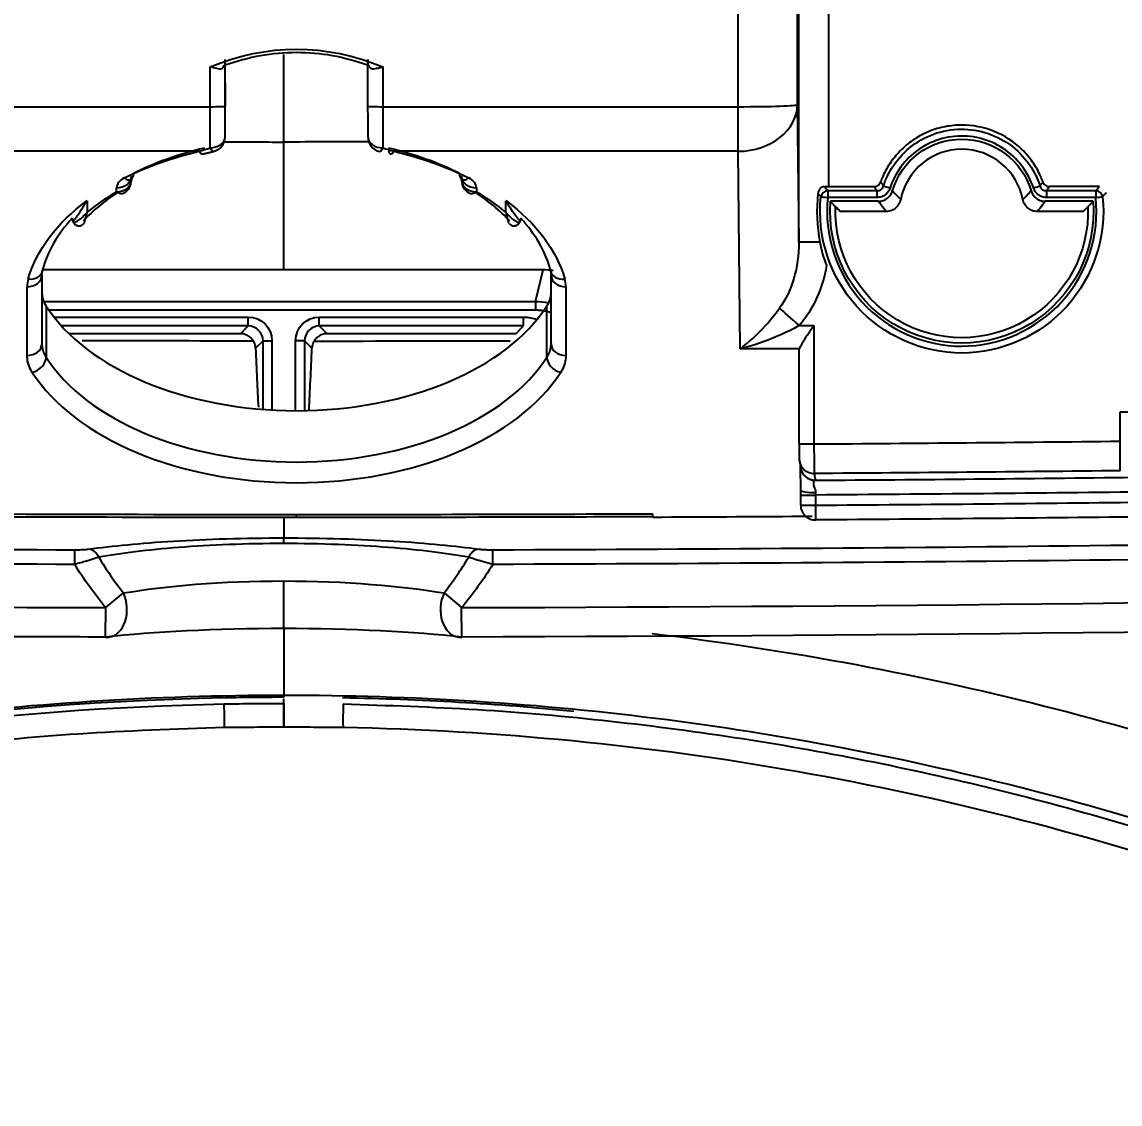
# Model space of a CAD drawing. Header units: millimetres. Extents: x 28 to 3046, y 8 to 3716.
# Drawn here: x 1754.97 to 1792.06, y 1191.18 to 1227.74 of the extents above; entities that cross this region are included whole.
import ezdxf

# ---------------------------------------------------------------- set-up
doc = ezdxf.new("R2010")
doc.units = ezdxf.units.MM
doc.layers.get('Defpoints').update_dxf_attribs({"linetype": 'CONTINUOUS'})
doc.layers.add('1LINE', color=7, linetype='CONTINUOUS')
doc.styles.add('Annotative', font='malgun.ttf')
doc.dimstyles.new('WOO', dxfattribs={"dimtxt": 20, "dimasz": 2, "dimexe": 1.25, "dimexo": 0.3, "dimgap": 1, "dimtad": 1, "dimdec": 1, "dimzin": 1, "dimdsep": 46, "dimtxsty": 'Annotative', "dimcen": 0, "dimclrd": 1, "dimclre": 1, "dimclrt": 2, "dimadec": 0, "dimazin": 0, "dimtfac": 1, "dimtdec": 1, "dimtofl": 0, "dimtmove": 0, "dimatfit": 3, "dimfxl": 0, "dimarcsym": 0})

# ---------------------------------------------------------------- blocks, each defined once
blk = doc.blocks.new('*D13')
at = {"layer": '1LINE', "color": 1, "lineweight": -2}
for p, q in [((1834.765, 1340.796), (2174.273, 1340.796)), ((2173.023, 1338.796), (2173.023, 853.015)), ((1764.11, 851.015), (2174.273, 851.015))]:
    blk.add_line(p, q, dxfattribs=at)
at = {"layer": '1LINE', "color": 1}
for points in [[(2172.69, 1338.796), (2173.356, 1338.796), (2173.023, 1340.796)], [(2172.69, 853.015), (2173.356, 853.015), (2173.023, 851.015)]]:
    blk.add_solid(points, dxfattribs=at)
at = {"layer": 'Defpoints', "color": 0}
for p in [(1834.465, 1340.796), (1763.81, 851.015), (2173.023, 851.015)]:
    blk.add_point(p, dxfattribs=at)
at = {"layer": '1LINE', "color": 2, "insert": (2161.69, 1095.906), "char_height": 20, "attachment_point": 5, "rotation": 90, "style": 'Annotative'}
blk.add_mtext('490', dxfattribs=at)
blk = doc.blocks.new('*D14')
at = {"layer": '1LINE', "color": 1, "lineweight": -2}
for p, q in [((1834.765, 1302.396), (2113.255, 1302.396)), ((2112.005, 1300.396), (2112.005, 853.015)), ((1764.11, 851.015), (2113.255, 851.015))]:
    blk.add_line(p, q, dxfattribs=at)
at = {"layer": '1LINE', "color": 1}
for points in [[(2111.671, 1300.396), (2112.338, 1300.396), (2112.005, 1302.396)], [(2111.671, 853.015), (2112.338, 853.015), (2112.005, 851.015)]]:
    blk.add_solid(points, dxfattribs=at)
at = {"layer": 'Defpoints', "color": 0}
for p in [(1834.465, 1302.396), (1763.81, 851.015), (2112.005, 851.015)]:
    blk.add_point(p, dxfattribs=at)
at = {"layer": '1LINE', "color": 2, "insert": (2100.617, 1076.706), "char_height": 20, "attachment_point": 5, "rotation": 90, "style": 'Annotative'}
blk.add_mtext('451', dxfattribs=at)

msp = doc.modelspace()

# ---------------------------------------------------------------- linework, layer by layer
at = {"layer": '1LINE', "linetype": 'Continuous'}
for p, q in [((1781.211, 1220.292), (1781.22, 1249.632)), ((1782.22, 1249.632), (1782.211, 1222.176)), ((1779.161, 1224.873), (1779.161, 1241.216)), ((1781.16, 1241.285), (1781.16, 1224.942)), ((1761.328, 1224.873), (1761.327, 1226.217)), ((1761.827, 1226.463), (1761.828, 1224.891)), ((1766.657, 1226.464), (1766.657, 1226.276)), ((1766.658, 1224.89), (1766.657, 1226.464)), ((1767.157, 1226.218), (1767.158, 1224.873)), ((1761.829, 1223.849), (1761.829, 1225.766)), ((1749.326, 1224.873), (1761.328, 1224.873)), ((1767.158, 1224.873), (1779.161, 1224.873)), ((1779.161, 1223.367), (1779.161, 1224.873)), ((1781.16, 1224.942), (1781.211, 1220.292)), ((1763.81, 1219.363), (1763.81, 1223.68)), ((1760.952, 1223.367), (1749.326, 1223.367)), ((1779.161, 1223.367), (1767.534, 1223.367)), ((1779.233, 1216.693), (1779.161, 1223.367)), ((1758.668, 1222.526), (1758.668, 1222.391)), ((1769.818, 1222.391), (1769.818, 1222.526)), ((1758.625, 1222.397), (1758.65, 1222.413)), ((1769.836, 1222.413), (1769.861, 1222.397)), ((1782.211, 1222.176), (1783.753, 1222.176)), ((1791.363, 1222.176), (1789.675, 1222.176)), ((1758.168, 1221.997), (1758.168, 1222.132)), ((1770.318, 1222.132), (1770.318, 1221.997)), ((1782.187, 1222.039), (1782.187, 1221.807)), ((1782.187, 1222.039), (1783.851, 1222.039)), ((1783.851, 1221.807), (1782.187, 1221.807)), ((1783.851, 1222.039), (1783.851, 1221.807)), ((1789.578, 1222.039), (1789.578, 1221.807)), ((1789.578, 1222.039), (1791.241, 1222.039)), ((1791.241, 1221.807), (1789.578, 1221.807)), ((1791.241, 1222.039), (1791.241, 1221.807)), ((1757.168, 1221.698), (1757.168, 1221.299)), ((1771.318, 1221.299), (1771.318, 1221.698)), ((1783.893, 1221.676), (1782.28, 1221.676)), ((1791.148, 1221.676), (1789.535, 1221.676)), ((1756.668, 1221.073), (1756.668, 1221.106)), ((1771.818, 1221.106), (1771.818, 1221.074)), ((1784.161, 1221.334), (1782.609, 1221.334)), ((1790.819, 1221.334), (1789.267, 1221.334)), ((1755.643, 1219.182), (1755.643, 1216.86)), ((1763.81, 1219.363), (1755.671, 1219.363)), ((1772.579, 1219.363), (1763.81, 1219.363)), ((1772.312, 1218.296), (1772.579, 1219.363)), ((1772.843, 1216.861), (1772.843, 1219.181)), ((1755.143, 1216.466), (1755.143, 1218.788)), ((1773.343, 1218.787), (1773.343, 1216.467)), ((1755.643, 1218.296), (1772.312, 1218.296)), ((1772.312, 1218.296), (1772.312, 1217.996)), ((1772.312, 1217.996), (1755.88, 1217.996)), ((1756.05, 1217.767), (1762.614, 1217.767)), ((1762.614, 1217.467), (1762.614, 1217.767)), ((1765.012, 1217.767), (1771.914, 1217.767)), ((1765.012, 1217.467), (1765.012, 1217.767)), ((1771.914, 1217.467), (1771.914, 1217.767)), ((1762.614, 1217.467), (1756.304, 1217.467)), ((1762.352, 1217.204), (1762.614, 1217.467)), ((1765.012, 1217.467), (1765.275, 1217.204)), ((1771.914, 1217.467), (1765.012, 1217.467)), ((1771.651, 1217.204), (1771.914, 1217.467)), ((1781.228, 1217.481), (1781.723, 1217.481)), ((1781.723, 1217.481), (1781.722, 1213.479)), ((1762.352, 1217.204), (1756.558, 1217.204)), ((1763.114, 1216.967), (1762.862, 1216.715)), ((1763.114, 1214.646), (1763.114, 1216.967)), ((1763.114, 1216.967), (1763.414, 1216.967)), ((1763.414, 1216.967), (1763.414, 1214.626)), ((1764.512, 1216.967), (1764.212, 1216.967)), ((1764.212, 1214.603), (1764.212, 1216.967)), ((1764.764, 1216.715), (1764.512, 1216.967)), ((1764.512, 1216.967), (1764.512, 1214.605)), ((1771.651, 1217.204), (1765.275, 1217.204)), ((1781.236, 1216.693), (1779.233, 1216.693)), ((1781.222, 1213.479), (1781.223, 1216.599)), ((1792.06, 1213.574), (1792.06, 1214.563)), ((1781.265, 1212.691), (1781.265, 1212.712)), ((1781.274, 1211.923), (1781.265, 1212.691)), ((1781.274, 1211.41), (1781.274, 1211.753)), ((1781.274, 1211.753), (1781.774, 1211.753)), ((1781.774, 1211.753), (1781.773, 1211.41)), ((1781.274, 1211.41), (1781.773, 1211.41)), ((1781.773, 1211.41), (1781.777, 1210.91)), ((1776.283, 1210.999), (1776.282, 1211.123)), ((1756.748, 1209.906), (1756.747, 1209.409)), ((1770.875, 1209.409), (1770.873, 1209.906)), ((1757.799, 1207.951), (1758.395, 1208.445)), ((1769.227, 1208.445), (1769.822, 1207.951)), ((1757.797, 1206.951), (1757.799, 1207.951)), ((1769.824, 1206.951), (1769.822, 1207.951))]:
    msp.add_line(p, q, dxfattribs=at)
for centre, radius, start, end in [((1761.329, 1223.849), 0.5, 282.9182, 0), ((1767.159, 1223.848), 0.5, 180.0696, 257.0782), ((1786.714, 1221.334), 2.102, 11.0661, 168.9339), ((1758.168, 1222.391), 0.5, 300.4341, 0), ((1770.318, 1222.391), 0.5, 180, 239.5692), ((1781.773, 1211.41), 0.5, 179.9825, 270.4104), ((1757.799, 1207.951), 1, 269.8562, 276.0954), ((1769.822, 1207.951), 1, 263.9046, 270.1438)]:
    msp.add_arc(centre, radius, start, end, dxfattribs=at)
at = {"layer": '1LINE', "linetype": 'Continuous', "extrusion": (0, 0, -1)}
for radius, start, end in [(2.444, 16.6111, 163.3889), (4.447, 175.587, 4.413), (4.264, 177.8662, 2.1338)]:
    msp.add_arc((-1786.714, 1221.334), radius, start, end, dxfattribs=at)
for centre, major_axis, ratio, start_param, end_param in [((1764.243, 1209.37), (0, 17.446), 0.643111, 6.020324, 6.545956), ((1761.829, 1224.943), (0.001, -1.5), 0.000657, 0.753374, 1.535977), ((1766.659, 1224.943), (0.001, -1.5), 0.000657, 0.752898, 1.535977), ((1764.243, 1218.078), (9.2, 0), 0.615661, 4.0278, 4.346589), ((1764.243, 1218.078), (9.2, 0), 0.615661, 5.078189, 5.396974), ((1782.211, 1221.776), (1, 0), 0.4, 4.569444, 4.712535), ((1764.243, 1218.078), (8.8, 0), 0.615661, 3.778392, 3.950393), ((1764.243, 1218.078), (8.8, 0), 0.615661, 5.474313, 5.646299), ((1764.243, 1218.078), (9.2, 0), 0.615661, 3.314769, 3.835078), ((1764.243, 1218.078), (9.2, 0), 0.615661, 5.589696, 6.110383), ((1779.211, 1220.313), (0.033, -3.019), 0.662435, 4.726546, 5.559645), ((1779.211, 1220.313), (0.041, -3.807), 0.787989, 4.934779, 5.559645), ((1762.614, 1216.967), (0.566, 0.566), 0.999924, 5.497825, 7.068545), ((1765.012, 1216.967), (0.566, -0.566), 0.999924, 2.356233, 3.926953), ((1771.914, 1216.467), (-0.919, -0.919), 0.999924, 2.356233, 2.714404), ((1781.723, 1216.603), (0.5, 0), 0.781289, 3.133484, 3.375648)]:
    msp.add_ellipse(centre, major_axis=major_axis, ratio=ratio, start_param=start_param, end_param=end_param, dxfattribs=at)
at = {"layer": '1LINE', "linetype": 'Continuous'}
for centre, major_axis, ratio, start_param, end_param in [((1761.328, 1224.891), (0.5, 0), 0.034812, 4.71237, 6.282528), ((1767.158, 1224.891), (0.5, 0), 0.034812, 3.140935, 4.71237), ((1779.161, 1224.943), (-2, 0), 0.034812, 1.570796, 3.132847), ((1779.161, 1224.943), (-2, -0.022), 0.787993, 1.562244, 3.127436), ((1761.329, 1223.849), (0.5, 0.001), 0.729385, 4.711502, 6.282225), ((1767.159, 1223.848), (0.5, 0.001), 0.72971, 3.140632, 4.711501), ((1760.952, 1223.761), (0.115, -0.487), 0.281869, 5.586499, 6.322334), ((1761.329, 1223.849), (0.112, -0.487), 0.231864, 5.503201, 6.283221), ((1767.159, 1223.848), (0.112, 0.487), 0.232128, 3.141558, 3.92114), ((1767.534, 1223.761), (0.115, 0.487), 0.281869, 2.42527, 3.838279), ((1758.168, 1222.526), (0.5, 0), 0.788011, 4.712387, 6.283185), ((1758.425, 1222.859), (0.225, -0.447), 0.498302, 0.019668, 0.781154), ((1770.06, 1222.859), (0.225, 0.447), 0.4983, 2.36044, 3.141191), ((1770.318, 1222.526), (0.5, 0), 0.788011, 3.141592, 4.712387), ((1758.868, 1222.132), (-0.7, 0), 0.615661, 5.396978, 6.283187), ((1758.168, 1222.391), (0.5, 0), 0.788011, 4.712387, 6.283185), ((1758.425, 1222.859), (0.225, -0.447), 0.498302, 5.493541, 6.302848), ((1770.318, 1222.391), (0.5, 0), 0.788011, 3.141593, 4.712387), ((1770.06, 1222.859), (0.225, 0.447), 0.4983, 3.141206, 3.931235), ((1769.618, 1222.132), (-0.7, 0), 0.615661, 3.141594, 4.027804), ((1784.292, 1222.127), (-0.238, 0.078), 0.000006, 0.380485, 1.570798), ((1789.136, 1222.127), (0.238, 0.078), 0.000006, 4.712387, 5.90268), ((1758.168, 1222.391), (0.253, -0.431), 0.544017, 5.459377, 6.283162), ((1770.318, 1222.391), (0.253, 0.431), 0.543975, 3.141612, 3.965367), ((1782.187, 1221.807), (0.186, 0.167), 0.880524, 0.900315, 2.241282), ((1782.187, 1221.807), (0.249, -0.026), 0.000006, 3.521932, 4.71233), ((1791.241, 1221.807), (-0.186, 0.167), 0.880491, 4.041749, 5.383031), ((1791.241, 1221.807), (0.249, 0.026), 0.000006, 4.712463, 5.902889), ((1782.211, 1220.291), (-1, 0), 0.000006, 5.005123, 6.274469), ((1755.143, 1219.182), (0.5, 0), 0.788011, 4.712387, 6.283185), ((1755.18, 1219.448), (0.481, -0.137), 0.776224, 4.929463, 6.292444), ((1755.18, 1219.448), (0.481, -0.137), 0.776224, 0.009264, 0.217077), ((1773.306, 1219.445), (-0.481, -0.136), 0.776275, 6.066564, 6.273958), ((1773.306, 1219.445), (-0.481, -0.136), 0.776275, 6.273957, 7.637358), ((1773.343, 1219.181), (-0.5, 0), 0.788011, 0, 1.570794), ((1757.643, 1218.788), (-2.5, 0), 0.615661, 6.110009, 6.283187), ((1770.843, 1218.787), (-2.5, 0), 0.615661, 3.141594, 3.314395), ((1764.243, 1220.205), (-9.1, 0), 0.615661, 0.377636, 2.764166), ((1781.228, 1217.481), (-0.753, 0.658), 0.000005, 4.712393, 5.803574), ((1755.143, 1216.86), (0.5, 0), 0.788011, 4.712387, 6.283185), ((1773.343, 1216.861), (-0.5, 0), 0.788011, 0, 1.570794), ((1755.319, 1216.292), (0.42, 0.271), 0.732486, 4.271434, 5.84223), ((1764.243, 1218.472), (9.1, 0), 0.615661, 3.519231, 5.905761), ((1773.167, 1216.293), (-0.42, 0.271), 0.732548, 0.440747, 2.011543), ((1764.243, 1218.078), (-9.6, 0), 0.615661, 0.377638, 2.764168), ((1792.06, 1214.563), (-0.5, 0), 0.000006, 1.570796, 3.141593), ((1781.722, 1213.479), (0.5, 0), 0.000006, 3.132649, 4.712389), ((1781.726, 1212.98), (0.493, 0.086), 0.998718, 2.968572, 3.141512), ((1781.726, 1212.98), (0.493, 0.086), 0.998718, 3.141507, 4.547222), ((1781.76, 1212.751), (0.265, -0.424), 0.99549, 4.276202, 5.728842), ((1781.764, 1212.758), (0.493, 0.086), 0.998718, 3.141511, 4.547236), ((1781.774, 1211.923), (0.5, 0.001), 0.170269, 3.132748, 4.7134), ((1757.22, 1209.43), (-0.068, 0.495), 0.791053, 5.070539, 6.108694), ((1770.402, 1209.43), (-0.068, -0.495), 0.791053, 3.316084, 4.354239), ((1757.799, 1207.951), (0.106, -0.994), 0.713221, 0.000028, 2.013905), ((1769.822, 1207.951), (-0.106, -0.994), 0.713221, 4.26928, 6.283157)]:
    msp.add_ellipse(centre, major_axis=major_axis, ratio=ratio, start_param=start_param, end_param=end_param, dxfattribs=at)
for points, knots in [([(1766.657, 1226.279), (1766.26, 1226.399), (1765.473, 1226.637), (1764.242, 1226.73), (1763.011, 1226.636), (1762.224, 1226.399), (1761.827, 1226.279)], [0, 0, 0, 0, 0.252159, 0.499995, 0.747833, 1, 1, 1, 1]), ([(1761.327, 1226.217), (1761.362, 1226.212), (1761.473, 1226.194), (1761.63, 1226.144), (1761.759, 1226.162), (1761.79, 1226.237), (1761.804, 1226.271)], [0, 0, 0, 0, 0.157878, 0.508481, 0.782783, 1, 1, 1, 1]), ([(1766.68, 1226.271), (1766.694, 1226.238), (1766.725, 1226.162), (1766.852, 1226.147), (1767.013, 1226.183), (1767.122, 1226.209), (1767.157, 1226.218)], [0, 0, 0, 0, 0.217337, 0.491816, 0.835272, 1, 1, 1, 1]), ([(1789.457, 1222.329), (1789.434, 1222.392), (1789.409, 1222.455), (1789.306, 1222.687), (1789.215, 1222.849), (1789.001, 1223.156), (1788.878, 1223.301), (1788.477, 1223.689), (1788.158, 1223.898), (1787.458, 1224.18), (1787.09, 1224.252), (1786.524, 1224.252), (1786.338, 1224.233), (1785.973, 1224.162), (1785.792, 1224.109), (1785.444, 1223.968), (1785.279, 1223.881), (1784.966, 1223.678), (1784.817, 1223.559), (1784.55, 1223.3), (1784.429, 1223.158), (1784.214, 1222.851), (1784.121, 1222.685), (1784.019, 1222.455), (1783.994, 1222.392), (1783.971, 1222.329)], [0, 0, 0, 0, 0.028151, 0.028151, 0.106782, 0.106782, 0.185413, 0.185413, 0.342675, 0.342675, 0.499938, 0.499938, 0.578569, 0.578569, 0.6572, 0.6572, 0.735831, 0.735831, 0.814462, 0.814462, 0.893093, 0.893093, 0.971724, 0.971724, 1, 1, 1, 1]), ([(1784.071, 1222.199), (1784.114, 1222.329), (1784.166, 1222.456), (1784.367, 1222.857), (1784.555, 1223.114), (1785.002, 1223.547), (1785.266, 1223.728), (1785.831, 1223.989), (1786.139, 1224.072), (1786.759, 1224.132), (1787.078, 1224.109), (1787.683, 1223.959), (1787.978, 1223.831), (1788.498, 1223.489), (1788.732, 1223.272), (1789.111, 1222.778), (1789.26, 1222.495), (1789.357, 1222.199)], [0, 0, 0, 0, 0.058481, 0.058481, 0.192764, 0.192764, 0.327361, 0.327361, 0.461624, 0.461624, 0.596313, 0.596313, 0.731129, 0.731129, 0.865452, 0.865452, 1, 1, 1, 1]), ([(1789.136, 1222.127), (1789.048, 1222.398), (1788.911, 1222.657), (1788.564, 1223.11), (1788.349, 1223.309), (1787.872, 1223.622), (1787.602, 1223.74), (1787.048, 1223.877), (1786.755, 1223.898), (1786.187, 1223.844), (1785.905, 1223.767), (1785.387, 1223.529), (1785.145, 1223.363), (1784.736, 1222.966), (1784.562, 1222.729), (1784.379, 1222.363), (1784.331, 1222.246), (1784.292, 1222.127)], [0, 0, 0, 0, 0.134539, 0.134539, 0.268888, 0.268888, 0.403716, 0.403716, 0.538389, 0.538389, 0.672659, 0.672659, 0.807244, 0.807244, 0.941557, 0.941557, 1, 1, 1, 1]), ([(1782.069, 1222.172), (1782.045, 1222.171), (1782.021, 1222.165), (1781.978, 1222.147), (1781.958, 1222.134), (1781.923, 1222.102), (1781.907, 1222.082), (1781.881, 1222.038), (1781.871, 1222.012), (1781.861, 1221.973), (1781.859, 1221.96), (1781.858, 1221.947)], [0, 0, 0, 0, 0.212275, 0.212275, 0.424111, 0.424111, 0.642114, 0.642114, 0.886811, 0.886811, 1, 1, 1, 1]), ([(1782.069, 1222.172), (1782.079, 1222.161), (1782.088, 1222.15), (1782.127, 1222.105), (1782.157, 1222.072), (1782.187, 1222.039)], [0, 0, 0, 0, 0.249293, 0.249293, 1, 1, 1, 1]), ([(1783.753, 1222.176), (1783.779, 1222.176), (1783.805, 1222.18), (1783.855, 1222.197), (1783.878, 1222.21), (1783.918, 1222.243), (1783.936, 1222.262), (1783.958, 1222.298), (1783.965, 1222.313), (1783.971, 1222.329)], [0, 0, 0, 0, 0.276801, 0.276801, 0.554401, 0.554401, 0.822508, 0.822508, 1, 1, 1, 1]), ([(1783.851, 1222.039), (1783.839, 1222.055), (1783.828, 1222.071), (1783.804, 1222.104), (1783.791, 1222.122), (1783.77, 1222.151), (1783.761, 1222.164), (1783.753, 1222.176)], [0, 0, 0, 0, 0.347565, 0.347565, 0.730744, 0.730744, 1, 1, 1, 1]), ([(1783.851, 1222.039), (1783.878, 1222.037), (1783.906, 1222.039), (1783.952, 1222.052), (1783.971, 1222.06), (1783.993, 1222.075), (1783.997, 1222.079), (1784.02, 1222.097), (1784.035, 1222.115), (1784.048, 1222.137), (1784.049, 1222.14), (1784.06, 1222.16), (1784.067, 1222.179), (1784.071, 1222.199)], [0, 0, 0, 0, 0.277003, 0.277003, 0.480586, 0.480586, 0.539452, 0.539452, 0.769035, 0.769035, 0.795591, 0.795591, 1, 1, 1, 1]), ([(1783.971, 1222.329), (1783.971, 1222.329), (1783.971, 1222.329), (1783.98, 1222.317), (1783.989, 1222.306), (1784.01, 1222.277), (1784.023, 1222.261), (1784.048, 1222.229), (1784.059, 1222.214), (1784.071, 1222.199)], [0, 0, 0, 0, 0.000094, 0.000094, 0.269265, 0.269265, 0.652484, 0.652484, 1, 1, 1, 1]), ([(1789.357, 1222.199), (1789.362, 1222.205), (1789.367, 1222.212), (1789.385, 1222.235), (1789.398, 1222.251), (1789.423, 1222.285), (1789.436, 1222.301), (1789.451, 1222.322), (1789.454, 1222.325), (1789.457, 1222.329), (1789.457, 1222.329), (1789.457, 1222.329)], [0, 0, 0, 0, 0.148414, 0.148414, 0.531607, 0.531607, 0.914872, 0.914872, 0.999907, 0.999907, 1, 1, 1, 1]), ([(1789.357, 1222.199), (1789.363, 1222.172), (1789.374, 1222.146), (1789.4, 1222.107), (1789.415, 1222.091), (1789.435, 1222.075), (1789.44, 1222.072), (1789.465, 1222.056), (1789.487, 1222.047), (1789.512, 1222.042), (1789.514, 1222.042), (1789.537, 1222.038), (1789.558, 1222.037), (1789.578, 1222.039)], [0, 0, 0, 0, 0.277234, 0.277234, 0.480838, 0.480838, 0.539772, 0.539772, 0.770334, 0.770334, 0.796107, 0.796107, 1, 1, 1, 1]), ([(1789.457, 1222.329), (1789.466, 1222.304), (1789.479, 1222.281), (1789.512, 1222.24), (1789.532, 1222.223), (1789.576, 1222.196), (1789.6, 1222.187), (1789.642, 1222.178), (1789.658, 1222.176), (1789.675, 1222.176)], [0, 0, 0, 0, 0.276939, 0.276939, 0.554679, 0.554679, 0.822922, 0.822922, 1, 1, 1, 1]), ([(1789.675, 1222.176), (1789.673, 1222.172), (1789.67, 1222.168), (1789.655, 1222.147), (1789.642, 1222.129), (1789.617, 1222.094), (1789.605, 1222.077), (1789.587, 1222.052), (1789.582, 1222.046), (1789.578, 1222.039)], [0, 0, 0, 0, 0.085171, 0.085171, 0.468369, 0.468369, 0.851566, 0.851566, 1, 1, 1, 1]), ([(1791.241, 1222.039), (1791.271, 1222.072), (1791.301, 1222.105), (1791.341, 1222.151), (1791.352, 1222.164), (1791.363, 1222.176)], [0, 0, 0, 0, 0.728335, 0.728335, 1, 1, 1, 1]), ([(1763.81, 851.015), (1751.297, 851.009), (1738.808, 852.437), (1714.454, 858.125), (1702.821, 862.286), (1680.643, 873.241), (1670.084, 880.219), (1655.753, 892.307), (1651.238, 896.55), (1642.545, 905.311), (1638.382, 909.841), (1626.4, 923.846), (1619.097, 933.742), (1605.792, 954.598), (1599.771, 965.616), (1589.241, 988.164), (1584.746, 999.624), (1577.106, 1022.861), (1573.947, 1034.636), (1568.988, 1058.505), (1567.168, 1070.595), (1564.665, 1095.036), (1564.002, 1107.4), (1563.478, 1131.993), (1563.608, 1144.215), (1564.203, 1168.547), (1564.641, 1180.659), (1565.61, 1202.462), (1566.138, 1212.167), (1566.773, 1221.837)], [0, 0, 0, 0, 0.078081, 0.078081, 0.156162, 0.156162, 0.234242, 0.234242, 0.273283, 0.273283, 0.312323, 0.312323, 0.390404, 0.390404, 0.468485, 0.468485, 0.546565, 0.546565, 0.624646, 0.624646, 0.702727, 0.702727, 0.780808, 0.780808, 0.858888, 0.858888, 0.936969, 0.936969, 1, 1, 1, 1]), ([(1791.472, 1221.831), (1791.611, 1220.499), (1791.161, 1219.125), (1789.379, 1217.144), (1788.055, 1216.551), (1785.379, 1216.549), (1784.064, 1217.13), (1782.259, 1219.131), (1781.816, 1220.492), (1781.956, 1221.831)], [0, 0, 0, 0, 0.25, 0.25, 0.5, 0.5, 0.75, 0.75, 1, 1, 1, 1]), ([(1781.956, 1221.831), (1781.926, 1221.866), (1781.897, 1221.9), (1781.864, 1221.939), (1781.861, 1221.943), (1781.858, 1221.947)], [0, 0, 0, 0, 0.897355, 0.897355, 1, 1, 1, 1]), ([(1782.187, 1221.807), (1782.054, 1220.536), (1782.475, 1219.238), (1784.192, 1217.334), (1785.443, 1216.781), (1787.989, 1216.783), (1789.25, 1217.347), (1790.945, 1219.232), (1791.373, 1220.538), (1791.241, 1221.807)], [0, 0, 0, 0, 0.25, 0.25, 0.5, 0.5, 0.75, 0.75, 1, 1, 1, 1]), ([(1784.292, 1222.127), (1784.28, 1222.09), (1784.264, 1222.055), (1784.217, 1221.979), (1784.182, 1221.94), (1784.102, 1221.875), (1784.055, 1221.849), (1783.956, 1221.815), (1783.903, 1221.807), (1783.851, 1221.807)], [0, 0, 0, 0, 0.197846, 0.197846, 0.458865, 0.458865, 0.729849, 0.729849, 1, 1, 1, 1]), ([(1783.893, 1221.676), (1783.949, 1221.676), (1784.006, 1221.686), (1784.111, 1221.723), (1784.162, 1221.751), (1784.249, 1221.82), (1784.287, 1221.863), (1784.34, 1221.948), (1784.359, 1221.99), (1784.372, 1222.033)], [0, 0, 0, 0, 0.263628, 0.263628, 0.527273, 0.527273, 0.790687, 0.790687, 1, 1, 1, 1]), ([(1784.372, 1222.033), (1784.407, 1221.993), (1784.442, 1221.954), (1784.534, 1221.855), (1784.592, 1221.796), (1784.651, 1221.737)], [0, 0, 0, 0, 0.392739, 0.392739, 1, 1, 1, 1]), ([(1788.777, 1221.737), (1788.836, 1221.796), (1788.894, 1221.855), (1788.986, 1221.954), (1789.021, 1221.993), (1789.056, 1222.033)], [0, 0, 0, 0, 0.607261, 0.607261, 1, 1, 1, 1]), ([(1789.056, 1222.033), (1789.072, 1221.979), (1789.098, 1221.927), (1789.163, 1221.837), (1789.204, 1221.797), (1789.296, 1221.733), (1789.348, 1221.709), (1789.445, 1221.682), (1789.49, 1221.676), (1789.535, 1221.676)], [0, 0, 0, 0, 0.263628, 0.263628, 0.527273, 0.527273, 0.790687, 0.790687, 1, 1, 1, 1]), ([(1789.578, 1221.807), (1789.539, 1221.807), (1789.5, 1221.811), (1789.414, 1221.832), (1789.366, 1221.853), (1789.28, 1221.909), (1789.24, 1221.946), (1789.177, 1222.029), (1789.153, 1222.077), (1789.136, 1222.127)], [0, 0, 0, 0, 0.197457, 0.197457, 0.458591, 0.458591, 0.729714, 0.729714, 1, 1, 1, 1]), ([(1791.593, 1221.974), (1791.593, 1221.974), (1791.593, 1221.974), (1791.582, 1221.961), (1791.571, 1221.948), (1791.531, 1221.9), (1791.502, 1221.866), (1791.472, 1221.831)], [0, 0, 0, 0, 0.00009, 0.00009, 0.271583, 0.271583, 1, 1, 1, 1]), ([(1756.669, 1221.106), (1756.676, 1221.083), (1756.698, 1221.017), (1756.775, 1221.098), (1756.893, 1221.252), (1757.029, 1221.478), (1757.136, 1221.648), (1757.168, 1221.698)], [0, 0, 0, 0, 0.086823, 0.248719, 0.498044, 0.85369, 1, 1, 1, 1]), ([(1960.854, 1221.726), (1961.491, 1212.018), (1962.02, 1202.275), (1962.99, 1180.4), (1963.427, 1168.265), (1964.017, 1143.941), (1964.141, 1131.751), (1963.614, 1107.315), (1962.96, 1095.075), (1960.448, 1070.547), (1958.608, 1058.317), (1951.02, 1022.003), (1943.194, 998.285), (1927.458, 964.876), (1921.525, 954.068), (1908.13, 933.181), (1900.771, 923.269), (1888.75, 909.298), (1884.579, 904.785), (1875.88, 896.072), (1871.368, 891.857), (1857.066, 879.884), (1846.613, 873.016), (1824.26, 862.065), (1812.423, 857.909), (1788.47, 852.402), (1776.261, 851.009), (1763.81, 851.015)], [0, 0, 0, 0, 0.063029, 0.063029, 0.14111, 0.14111, 0.219191, 0.219191, 0.297272, 0.297272, 0.375352, 0.375352, 0.531514, 0.531514, 0.609595, 0.609595, 0.687676, 0.687676, 0.726717, 0.726717, 0.765757, 0.765757, 0.843838, 0.843838, 0.921919, 0.921919, 1, 1, 1, 1]), ([(1771.818, 1221.106), (1771.812, 1221.08), (1771.798, 1221.01), (1771.718, 1221.089), (1771.614, 1221.225), (1771.466, 1221.44), (1771.368, 1221.611), (1771.318, 1221.698)], [0, 0, 0, 0, 0.08608, 0.230846, 0.499543, 0.74257, 1, 1, 1, 1]), ([(1784.161, 1221.334), (1784.104, 1221.403), (1784.049, 1221.472), (1783.961, 1221.586), (1783.927, 1221.631), (1783.893, 1221.676)], [0, 0, 0, 0, 0.607271, 0.607271, 1, 1, 1, 1]), ([(1784.651, 1221.737), (1784.64, 1221.682), (1784.62, 1221.629), (1784.563, 1221.532), (1784.526, 1221.488), (1784.441, 1221.416), (1784.392, 1221.387), (1784.283, 1221.345), (1784.221, 1221.334), (1784.161, 1221.334)], [0, 0, 0, 0, 0.244849, 0.244849, 0.489718, 0.489718, 0.734324, 0.734324, 1, 1, 1, 1]), ([(1789.267, 1221.334), (1789.211, 1221.334), (1789.154, 1221.343), (1789.049, 1221.38), (1788.999, 1221.408), (1788.911, 1221.478), (1788.873, 1221.521), (1788.812, 1221.62), (1788.789, 1221.678), (1788.777, 1221.737)], [0, 0, 0, 0, 0.244849, 0.244849, 0.489718, 0.489718, 0.734325, 0.734325, 1, 1, 1, 1]), ([(1789.535, 1221.676), (1789.501, 1221.631), (1789.467, 1221.586), (1789.379, 1221.472), (1789.324, 1221.403), (1789.267, 1221.334)], [0, 0, 0, 0, 0.392729, 0.392729, 1, 1, 1, 1]), ([(1756.668, 1221.073), (1756.673, 1221.042), (1756.684, 1220.967), (1756.762, 1220.965), (1756.915, 1221.036), (1757.064, 1221.192), (1757.168, 1221.299)], [0, 0, 0, 0, 0.114012, 0.275504, 0.49937, 1, 1, 1, 1]), ([(1757.065, 1220.922), (1757.074, 1220.936), (1757.083, 1220.964), (1757.115, 1221.071), (1757.14, 1221.173), (1757.168, 1221.299)], [0, 0, 0, 0, 0.311452, 0.311452, 1, 1, 1, 1]), ([(1771.318, 1221.299), (1771.359, 1221.255), (1771.464, 1221.143), (1771.61, 1221.019), (1771.729, 1220.96), (1771.803, 1220.972), (1771.813, 1221.043), (1771.818, 1221.074)], [0, 0, 0, 0, 0.198108, 0.500758, 0.750992, 0.892984, 1, 1, 1, 1]), ([(1771.318, 1221.299), (1771.345, 1221.174), (1771.37, 1221.071), (1771.402, 1220.964), (1771.412, 1220.937), (1771.42, 1220.923)], [0, 0, 0, 0, 0.688579, 0.688579, 1, 1, 1, 1]), ([(1756.703, 1220.976), (1756.71, 1220.96), (1756.728, 1220.928), (1756.769, 1220.888), (1756.821, 1220.86), (1756.88, 1220.847), (1756.936, 1220.849), (1757.001, 1220.868), (1757.039, 1220.895), (1757.061, 1220.917)], [0, 0, 0, 0, 0.128681, 0.265577, 0.405802, 0.543853, 0.674862, 0.7955, 1, 1, 1, 1]), ([(1771.424, 1220.917), (1771.446, 1220.895), (1771.485, 1220.869), (1771.549, 1220.849), (1771.606, 1220.847), (1771.664, 1220.86), (1771.716, 1220.889), (1771.757, 1220.929), (1771.776, 1220.96), (1771.782, 1220.977)], [0, 0, 0, 0, 0.204495, 0.325132, 0.456139, 0.594189, 0.734416, 0.871314, 1, 1, 1, 1]), ([(1755.643, 1218.593), (1755.643, 1218.554), (1755.646, 1218.515), (1755.658, 1218.437), (1755.667, 1218.398), (1755.703, 1218.284), (1755.738, 1218.21), (1755.784, 1218.139)], [0, 0, 0, 0, 0.253135, 0.253135, 0.506271, 0.506271, 1, 1, 1, 1]), ([(1772.702, 1218.14), (1772.726, 1218.177), (1772.746, 1218.214), (1772.782, 1218.29), (1772.797, 1218.328), (1772.831, 1218.441), (1772.843, 1218.518), (1772.843, 1218.594)], [0, 0, 0, 0, 0.25313, 0.25313, 0.506261, 0.506261, 1, 1, 1, 1]), ([(1779.233, 1216.693), (1779.235, 1216.695), (1779.237, 1216.696), (1779.522, 1216.913), (1779.809, 1217.178), (1780.247, 1217.662), (1780.407, 1217.857), (1780.559, 1218.064)], [0, 0, 0, 0, 0.004191, 0.004191, 0.635655, 0.635655, 1, 1, 1, 1]), ([(1569.999, 1217.741), (1569.258, 1205.786), (1568.673, 1193.78), (1567.306, 1158.397), (1566.607, 1134.943), (1567.905, 1099.627), (1568.758, 1087.801), (1571.62, 1064.259), (1573.603, 1052.603), (1578.87, 1029.567), (1582.145, 1018.185), (1589.988, 995.697), (1594.573, 984.611), (1605.043, 963.151), (1610.901, 952.817), (1623.939, 932.991), (1631.148, 923.468), (1642.962, 909.989), (1647.04, 905.655), (1655.496, 897.327), (1659.861, 893.319), (1669.023, 885.79), (1673.818, 882.267), (1683.912, 875.792), (1689.182, 872.851), (1705.406, 865.03), (1716.612, 861.139), (1739.763, 855.853), (1751.788, 854.491), (1763.811, 854.497)], [0, 0, 0, 0, 0.079119, 0.079119, 0.232599, 0.232599, 0.309339, 0.309339, 0.386079, 0.386079, 0.462819, 0.462819, 0.539559, 0.539559, 0.616299, 0.616299, 0.69304, 0.69304, 0.73141, 0.73141, 0.76978, 0.76978, 0.80815, 0.80815, 0.84652, 0.84652, 0.92326, 0.92326, 1, 1, 1, 1]), ([(1763.81, 854.497), (1775.832, 854.491), (1787.83, 855.838), (1811.264, 861.206), (1822.457, 865.138), (1843.803, 875.447), (1853.992, 881.994), (1867.924, 893.46), (1872.316, 897.506), (1880.773, 905.855), (1884.827, 910.174), (1896.512, 923.527), (1903.661, 932.96), (1916.737, 952.842), (1922.672, 963.322), (1938.414, 995.658), (1946.074, 1017.961), (1953.939, 1052.21), (1955.924, 1063.776), (1958.802, 1087.159), (1959.68, 1099.01), (1961.024, 1134.507), (1960.322, 1158.129), (1958.957, 1193.584), (1958.374, 1205.592), (1957.634, 1217.545)], [0, 0, 0, 0, 0.076741, 0.076741, 0.153483, 0.153483, 0.230224, 0.230224, 0.268595, 0.268595, 0.306966, 0.306966, 0.383707, 0.383707, 0.460449, 0.460449, 0.613932, 0.613932, 0.690673, 0.690673, 0.767415, 0.767415, 0.920898, 0.920898, 1, 1, 1, 1]), ([(1781.228, 1217.481), (1780.997, 1217.349), (1780.757, 1217.232), (1780.098, 1216.948), (1779.669, 1216.804), (1779.24, 1216.695), (1779.236, 1216.694), (1779.233, 1216.693)], [0, 0, 0, 0, 0.36345, 0.36345, 0.994957, 0.994957, 1, 1, 1, 1]), ([(1781.723, 1217.481), (1781.722, 1217.479), (1781.721, 1217.478), (1781.64, 1217.364), (1781.561, 1217.252), (1781.423, 1217.047), (1781.361, 1216.951), (1781.28, 1216.803), (1781.252, 1216.744), (1781.236, 1216.693)], [0, 0, 0, 0, 0.006108, 0.006108, 0.40288, 0.40288, 0.755051, 0.755051, 1, 1, 1, 1]), ([(1762.785, 1216.956), (1762.771, 1216.979), (1762.756, 1217.001), (1762.702, 1217.066), (1762.658, 1217.104), (1762.561, 1217.162), (1762.507, 1217.183), (1762.419, 1217.201), (1762.385, 1217.204), (1762.352, 1217.204)], [0, 0, 0, 0, 0.156135, 0.156135, 0.486084, 0.486084, 0.810016, 0.810016, 1, 1, 1, 1]), ([(1762.862, 1216.715), (1762.859, 1216.782), (1762.843, 1216.849), (1762.801, 1216.929), (1762.793, 1216.942), (1762.785, 1216.956)], [0, 0, 0, 0, 0.832353, 0.832353, 1, 1, 1, 1]), ([(1764.842, 1216.956), (1764.829, 1216.936), (1764.818, 1216.916), (1764.781, 1216.836), (1764.767, 1216.775), (1764.764, 1216.715)], [0, 0, 0, 0, 0.247805, 0.247805, 1, 1, 1, 1]), ([(1765.275, 1217.204), (1765.219, 1217.204), (1765.163, 1217.195), (1765.059, 1217.159), (1765.01, 1217.132), (1764.923, 1217.064), (1764.885, 1217.023), (1764.85, 1216.97), (1764.846, 1216.963), (1764.842, 1216.956)], [0, 0, 0, 0, 0.316631, 0.316631, 0.633072, 0.633072, 0.952467, 0.952467, 1, 1, 1, 1]), ([(1755.319, 1215.898), (1755.216, 1216.058), (1755.156, 1216.232), (1755.144, 1216.424), (1755.143, 1216.445), (1755.143, 1216.466)], [0, 0, 0, 0, 0.894263, 0.894263, 1, 1, 1, 1]), ([(1773.343, 1216.467), (1773.343, 1216.294), (1773.295, 1216.12), (1773.191, 1215.938), (1773.179, 1215.918), (1773.167, 1215.899)], [0, 0, 0, 0, 0.894757, 0.894757, 1, 1, 1, 1]), ([(1781.222, 1213.479), (1781.222, 1213.444), (1781.222, 1213.346), (1781.222, 1213.23), (1781.223, 1213.173), (1781.223, 1213.162)], [0, 0, 0, 0, 0.301195, 0.856781, 1, 1, 1, 1]), ([(1781.722, 1213.479), (1783.441, 1213.491), (1785.161, 1213.505), (1788.607, 1213.537), (1790.334, 1213.555), (1792.06, 1213.574)], [0, 0, 0, 0, 0.498929, 0.498929, 1, 1, 1, 1]), ([(1781.722, 1213.479), (1781.722, 1213.367), (1781.723, 1213.254), (1781.724, 1213.042), (1781.724, 1212.942), (1781.726, 1212.767), (1781.726, 1212.691), (1781.727, 1212.572), (1781.728, 1212.528), (1781.729, 1212.491), (1781.729, 1212.483), (1781.729, 1212.48)], [0, 0, 0, 0, 0.221999, 0.221999, 0.444002, 0.444002, 0.665997, 0.665997, 0.887989, 0.887989, 1, 1, 1, 1]), ([(1792.066, 1212.575), (1792.066, 1212.581), (1792.066, 1212.606), (1792.065, 1212.691), (1792.065, 1212.751), (1792.064, 1212.9), (1792.064, 1212.989), (1792.063, 1213.185), (1792.062, 1213.293), (1792.061, 1213.46), (1792.061, 1213.517), (1792.06, 1213.574)], [0, 0, 0, 0, 0.221997, 0.221997, 0.443991, 0.443991, 0.665989, 0.665989, 0.887998, 0.887998, 1, 1, 1, 1]), ([(1781.223, 1213.162), (1781.223, 1213.122), (1781.224, 1213.037), (1781.225, 1212.989), (1781.226, 1212.952), (1781.228, 1212.926), (1781.236, 1212.868), (1781.264, 1212.784), (1781.295, 1212.711), (1781.323, 1212.684), (1781.325, 1212.682)], [0, 0, 0, 0, 0.208866, 0.502656, 0.565593, 0.606133, 0.666511, 0.829431, 0.992952, 1, 1, 1, 1]), ([(1792.066, 1212.575), (1790.34, 1212.556), (1788.615, 1212.538), (1785.169, 1212.507), (1783.449, 1212.493), (1781.729, 1212.48)], [0, 0, 0, 0, 0.50082, 0.50082, 1, 1, 1, 1]), ([(1781.763, 1212.252), (1781.759, 1212.251), (1781.753, 1212.247), (1781.733, 1212.232), (1781.717, 1212.215), (1781.701, 1212.171), (1781.699, 1212.145), (1781.706, 1212.106), (1781.708, 1212.097), (1781.722, 1212.044), (1781.742, 1211.997), (1781.767, 1211.911), (1781.774, 1211.875), (1781.774, 1211.838)], [0, 0, 0, 0, 0.113598, 0.113598, 0.333704, 0.333704, 0.523348, 0.523348, 0.581736, 0.581736, 0.835903, 0.835903, 1, 1, 1, 1]), ([(1781.729, 1212.48), (1781.732, 1212.464), (1781.735, 1212.447), (1781.748, 1212.373), (1781.758, 1212.316), (1781.768, 1212.259)], [0, 0, 0, 0, 0.224861, 0.224861, 1, 1, 1, 1]), ([(1764.243, 1210.994), (1764.243, 1210.988), (1764.243, 1210.991), (1764.243, 1211.017), (1764.243, 1211.039), (1764.243, 1211.078), (1764.243, 1211.087), (1764.243, 1211.097)], [0, 0, 0, 0, 0.438826, 0.438826, 0.877652, 0.877652, 1, 1, 1, 1]), ([(1776.285, 1211.02), (1775.952, 1211.019), (1775.618, 1211.017), (1773.952, 1211.011), (1772.619, 1211.006), (1768.938, 1210.997), (1766.59, 1210.994), (1764.243, 1210.994)], [0, 0, 0, 0, 0.083038, 0.083038, 0.415188, 0.415188, 1, 1, 1, 1]), ([(1781.657, 1211.027), (1781.533, 1211.027), (1781.408, 1211.026), (1779.617, 1211.015), (1777.95, 1211.006), (1776.283, 1210.999)], [0, 0, 0, 0, 0.069612, 0.069612, 1, 1, 1, 1]), ([(1757.221, 1209.927), (1758.013, 1210.035), (1758.97, 1210.129), (1761.215, 1210.265), (1762.496, 1210.305), (1763.81, 1210.304)], [0, 0, 0, 0, 0.5, 0.5, 1, 1, 1, 1]), ([(1763.81, 1210.304), (1765.124, 1210.305), (1766.406, 1210.265), (1768.651, 1210.129), (1769.608, 1210.035), (1770.4, 1209.927)], [0, 0, 0, 0, 0.5, 0.5, 1, 1, 1, 1]), ([(1763.81, 1210.115), (1763.81, 1210.159), (1763.81, 1210.198), (1763.81, 1210.258), (1763.81, 1210.281), (1763.81, 1210.299), (1763.81, 1210.302), (1763.81, 1210.304)], [0, 0, 0, 0, 0.421642, 0.421642, 0.843283, 0.843283, 1, 1, 1, 1]), ([(1756.748, 1209.906), (1756.827, 1209.905), (1756.908, 1209.907), (1757.04, 1209.912), (1757.096, 1209.915), (1757.172, 1209.921), (1757.198, 1209.924), (1757.221, 1209.927)], [0, 0, 0, 0, 0.445106, 0.445106, 0.793396, 0.793396, 1, 1, 1, 1]), ([(1763.81, 1210.115), (1762.555, 1210.115), (1761.333, 1210.066), (1759.207, 1209.899), (1758.307, 1209.785), (1757.563, 1209.654)], [0, 0, 0, 0, 0.5, 0.5, 1, 1, 1, 1]), ([(1770.059, 1209.654), (1769.314, 1209.785), (1768.414, 1209.899), (1766.288, 1210.066), (1765.066, 1210.115), (1763.81, 1210.115)], [0, 0, 0, 0, 0.5, 0.5, 1, 1, 1, 1]), ([(1770.4, 1209.927), (1770.436, 1209.922), (1770.48, 1209.918), (1770.578, 1209.912), (1770.632, 1209.909), (1770.748, 1209.906), (1770.811, 1209.906), (1770.873, 1209.906)], [0, 0, 0, 0, 0.326723, 0.326723, 0.65086, 0.65086, 1, 1, 1, 1]), ([(1757.563, 1209.654), (1757.524, 1209.639), (1757.478, 1209.624), (1757.346, 1209.58), (1757.25, 1209.55), (1757.023, 1209.483), (1756.884, 1209.444), (1756.747, 1209.409)], [0, 0, 0, 0, 0.215556, 0.215556, 0.566594, 0.566594, 1, 1, 1, 1]), ([(1770.875, 1209.409), (1770.767, 1209.437), (1770.658, 1209.466), (1770.459, 1209.524), (1770.366, 1209.552), (1770.196, 1209.605), (1770.119, 1209.631), (1770.059, 1209.654)], [0, 0, 0, 0, 0.338755, 0.338755, 0.66169, 0.66169, 1, 1, 1, 1]), ([(1763.81, 1207.241), (1763.81, 1207.229), (1763.81, 1207.236), (1763.81, 1207.288), (1763.81, 1207.332), (1763.81, 1207.453), (1763.81, 1207.53), (1763.81, 1207.706), (1763.81, 1207.808), (1763.81, 1208.019), (1763.81, 1208.133), (1763.81, 1208.357), (1763.81, 1208.47), (1763.81, 1208.674), (1763.81, 1208.768), (1763.81, 1208.851)], [0, 0, 0, 0, 0.144171, 0.144171, 0.288343, 0.288343, 0.432514, 0.432514, 0.576685, 0.576685, 0.720856, 0.720856, 0.865028, 0.865028, 1, 1, 1, 1]), ([(1757.797, 1206.956), (1754.647, 1206.964), (1751.498, 1206.978), (1744.41, 1207.023), (1740.472, 1207.057), (1736.533, 1207.101)], [0, 0, 0, 0, 0.444361, 0.444361, 1, 1, 1, 1]), ([(1763.81, 1207.245), (1763.81, 1207.216), (1763.81, 1207.187), (1763.81, 1206.935), (1763.81, 1206.705), (1763.81, 1206.272), (1763.81, 1206.061), (1763.81, 1205.689), (1763.81, 1205.521), (1763.81, 1205.252), (1763.81, 1205.146), (1763.81, 1205.021), (1763.81, 1204.989), (1763.81, 1204.984)], [0, 0, 0, 0, 0.026158, 0.026158, 0.227596, 0.227596, 0.429032, 0.429032, 0.630471, 0.630471, 0.831912, 0.831912, 1, 1, 1, 1]), ([(1776.258, 1207.076), (1780.879, 1206.527), (1785.446, 1205.671), (1798.405, 1202.335), (1806.368, 1199.158), (1813.792, 1195.114)], [0, 0, 0, 0, 0.345967, 0.345967, 1, 1, 1, 1]), ([(1763.81, 1204.984), (1761.659, 1204.985), (1759.46, 1204.915), (1755.139, 1204.639), (1752.989, 1204.431), (1746.57, 1203.601), (1742.305, 1202.764), (1729.829, 1199.485), (1722.035, 1196.312), (1714.787, 1192.295)], [0, 0, 0, 0, 0.125, 0.125, 0.25, 0.25, 0.5, 0.5, 1, 1, 1, 1]), ([(1761.819, 1204.901), (1752.45, 1204.721), (1743.148, 1203.221), (1732.92, 1200.1), (1731.527, 1199.642), (1730.15, 1199.155)], [0, 0, 0, 0, 0.862531, 0.862531, 1, 1, 1, 1]), ([(1812.834, 1192.295), (1805.585, 1196.312), (1797.792, 1199.485), (1785.317, 1202.764), (1781.051, 1203.601), (1774.632, 1204.431), (1772.481, 1204.639), (1768.161, 1204.915), (1765.962, 1204.985), (1763.81, 1204.984)], [0, 0, 0, 0, 0.5, 0.5, 0.75, 0.75, 0.875, 0.875, 1, 1, 1, 1]), ([(1763.81, 1203.915), (1763.81, 1203.912), (1763.81, 1203.924), (1763.81, 1203.978), (1763.81, 1204.019), (1763.81, 1204.126), (1763.81, 1204.193), (1763.81, 1204.341), (1763.81, 1204.425), (1763.81, 1204.578), (1763.81, 1204.647), (1763.81, 1204.715)], [0, 0, 0, 0, 0.210189, 0.210189, 0.420379, 0.420379, 0.630568, 0.630568, 0.840758, 0.840758, 1, 1, 1, 1]), ([(1763.81, 1204.715), (1763.81, 1204.625), (1763.81, 1204.535), (1763.81, 1204.366), (1763.81, 1204.285), (1763.81, 1204.145), (1763.81, 1204.084), (1763.81, 1203.989), (1763.81, 1203.954), (1763.81, 1203.919), (1763.81, 1203.913), (1763.81, 1203.915)], [0, 0, 0, 0, 0.21019, 0.21019, 0.42038, 0.42038, 0.630569, 0.630569, 0.840759, 0.840759, 1, 1, 1, 1]), ([(1718.974, 1194.208), (1725.411, 1197.404), (1732.453, 1200.01), (1746.891, 1203.57), (1754.269, 1204.549), (1761.802, 1204.696)], [0, 0, 0, 0, 0.5, 0.5, 1, 1, 1, 1]), ([(1761.8, 1203.896), (1761.804, 1203.89), (1761.808, 1203.963), (1761.809, 1204.278), (1761.806, 1204.504), (1761.802, 1204.696)], [0, 0, 0, 0, 0.5, 0.5, 1, 1, 1, 1]), ([(1765.819, 1204.696), (1765.815, 1204.504), (1765.812, 1204.278), (1765.813, 1203.963), (1765.817, 1203.889), (1765.821, 1203.896)], [0, 0, 0, 0, 0.5, 0.5, 1, 1, 1, 1]), ([(1765.819, 1204.696), (1767.331, 1204.647), (1770.35, 1204.55), (1774.853, 1204.147), (1779.317, 1203.558), (1783.743, 1202.767), (1788.129, 1201.78), (1792.467, 1200.599), (1796.741, 1199.229), (1800.927, 1197.678), (1804.998, 1195.963), (1808.946, 1194.092), (1814.56, 1191.127), (1823.821, 1185.332), (1833.285, 1177.352), (1840.957, 1168.935), (1846.311, 1161.998), (1850.446, 1155.623), (1853.148, 1150.618), (1854.81, 1147.341), (1856.109, 1144.542), (1857.042, 1142.294), (1857.5, 1141.19)], [0, 0, 0, 0, 0.036407, 0.072651, 0.108822, 0.145031, 0.181384, 0.217884, 0.254529, 0.291258, 0.327782, 0.364037, 0.400113, 0.486826, 0.639934, 0.716991, 0.783959, 0.870317, 0.917837, 0.935137, 0.968129, 1, 1, 1, 1]), ([(1761.8, 1203.896), (1760.156, 1203.841), (1756.969, 1203.734), (1752.36, 1203.296), (1748.071, 1202.708), (1743.139, 1201.814), (1737.502, 1200.48), (1731.165, 1198.525), (1726.085, 1196.581), (1722.092, 1194.838), (1720.145, 1193.889), (1719.129, 1193.395)], [0, 0, 0, 0, 0.109847, 0.212895, 0.30949, 0.399877, 0.549503, 0.699815, 0.849879, 0.921756, 1, 1, 1, 1]), ([(1856.895, 1140.563), (1853.433, 1149.278), (1848.786, 1157.429), (1837.207, 1172.478), (1830.257, 1179.274), (1818.507, 1187.785), (1814.36, 1190.357), (1805.564, 1194.933), (1800.899, 1196.937), (1791.253, 1200.221), (1786.243, 1201.512), (1776.145, 1203.293), (1771.02, 1203.795), (1765.821, 1203.896)], [0, 0, 0, 0, 0.25, 0.25, 0.5, 0.5, 0.625, 0.625, 0.75, 0.75, 0.875, 0.875, 1, 1, 1, 1])]:
    msp.add_open_spline(points, degree=3, knots=knots, dxfattribs=at)
for points, degree in [([(1763.81, 1223.68), (1763.81, 1224.709), (1763.81, 1225.703), (1763.81, 1226.64)], 3), ([(1761.827, 1226.279), (1761.82, 1226.276), (1761.812, 1226.274), (1761.804, 1226.271)], 3), ([(1766.657, 1226.279), (1766.665, 1226.277), (1766.673, 1226.274), (1766.68, 1226.271)], 3), ([(1761.329, 1223.484), (1761.329, 1223.841), (1761.328, 1224.352), (1761.328, 1224.873)], 3), ([(1767.158, 1224.873), (1767.158, 1224.352), (1767.159, 1223.84), (1767.159, 1223.483)], 3), ([(1761.75, 1223.682), (1762.437, 1223.681), (1763.124, 1223.681), (1763.81, 1223.68)], 3), ([(1766.693, 1223.683), (1765.732, 1223.681), (1764.771, 1223.681), (1763.81, 1223.68)], 3), ([(1761.131, 1223.473), (1760.268, 1223.27), (1759.458, 1222.981), (1758.741, 1222.621)], 3), ([(1760.952, 1223.367), (1761.076, 1223.406), (1761.202, 1223.445), (1761.329, 1223.484)], 3), ([(1761.067, 1223.274), (1761.441, 1223.361)], 1), ([(1767.159, 1223.483), (1767.285, 1223.445), (1767.41, 1223.406), (1767.534, 1223.367)], 3), ([(1769.744, 1222.621), (1769.028, 1222.981), (1768.218, 1223.27), (1767.355, 1223.473)], 3), ([(1758.211, 1221.982), (1757.761, 1221.688), (1757.367, 1221.362), (1757.041, 1221.012)], 3), ([(1771.444, 1221.012), (1771.118, 1221.363), (1770.724, 1221.689), (1770.273, 1221.983)], 3), ([(1781.858, 1221.947), (1781.797, 1221.394), (1781.818, 1220.831), (1781.922, 1220.291)], 3), ([(1782.28, 1221.676), (1782.337, 1221.615), (1782.394, 1221.554), (1782.453, 1221.493)], 3), ([(1782.453, 1221.493), (1782.504, 1221.44), (1782.556, 1221.387), (1782.609, 1221.334)], 3), ([(1790.819, 1221.334), (1790.872, 1221.387), (1790.924, 1221.44), (1790.975, 1221.493)], 3), ([(1790.975, 1221.493), (1791.034, 1221.554), (1791.091, 1221.615), (1791.148, 1221.676)], 3), ([(1756.668, 1221.106), (1756.181, 1220.576), (1755.843, 1219.994), (1755.673, 1219.395)], 3), ([(1772.813, 1219.392), (1772.643, 1219.993), (1772.305, 1220.575), (1771.818, 1221.106)], 3), ([(1781.922, 1220.291), (1781.974, 1220.024), (1782.044, 1219.758), (1782.146, 1219.505)], 3), ([(1755.643, 1219.182), (1755.661, 1219.311)], 1), ([(1772.925, 1219.333), (1772.811, 1219.353), (1772.695, 1219.363), (1772.579, 1219.363)], 3), ([(1772.825, 1219.309), (1772.843, 1219.181)], 1), ([(1755.784, 1218.139), (1755.784, 1217.562), (1755.784, 1216.984), (1755.784, 1216.406)], 3), ([(1772.312, 1218.296), (1772.459, 1218.296), (1772.606, 1218.279), (1772.749, 1218.246)], 3), ([(1772.702, 1216.407), (1772.702, 1216.985), (1772.702, 1217.563), (1772.702, 1218.14)], 3), ([(1772.847, 1217.91), (1772.589, 1217.996), (1772.312, 1217.996)], 2), ([(1763.114, 1216.967), (1763.114, 1217.229), (1762.876, 1217.467), (1762.614, 1217.467)], 3), ([(1765.012, 1217.467), (1764.75, 1217.467), (1764.512, 1217.229), (1764.512, 1216.967)], 3), ([(1762.785, 1216.956), (1760.857, 1216.957), (1758.929, 1216.96), (1757.002, 1216.966)], 3), ([(1764.842, 1216.956), (1767.049, 1216.957), (1769.255, 1216.961), (1771.462, 1216.968)], 3), ([(1762.862, 1216.715), (1762.893, 1216.005), (1762.923, 1215.339), (1762.954, 1214.718)], 3), ([(1764.668, 1214.625), (1764.7, 1215.272), (1764.732, 1215.969), (1764.764, 1216.715)], 3), ([(1769.822, 1207.951), (1829.512, 1208.1), (1889.187, 1210.407), (1948.712, 1214.853)], 3), ([(1948.786, 1213.861), (1889.237, 1209.414), (1829.538, 1207.106), (1769.824, 1206.956)], 3), ([(1781.233, 1212.894), (1781.253, 1212.783), (1781.272, 1212.672)], 2), ([(1781.763, 1212.252), (1785.355, 1212.277), (1788.946, 1212.311), (1792.537, 1212.352)], 3), ([(1781.768, 1212.259), (1781.768, 1212.256), (1781.767, 1212.254), (1781.763, 1212.252)], 3), ([(1781.274, 1211.753), (1781.274, 1211.81), (1781.274, 1211.867), (1781.274, 1211.923)], 3), ([(1793.129, 1211.86), (1789.344, 1211.815), (1785.559, 1211.78), (1781.774, 1211.753)], 3), ([(1781.774, 1211.838), (1781.774, 1211.81), (1781.774, 1211.781), (1781.774, 1211.753)], 3), ([(1781.773, 1211.41), (1785.559, 1211.437), (1789.345, 1211.473), (1793.13, 1211.517)], 3), ([(1747.05, 1211.151), (1752.781, 1211.115), (1758.512, 1211.097), (1764.243, 1211.097)], 3), ([(1764.243, 1210.994), (1758.536, 1210.994), (1752.83, 1211.012), (1747.124, 1211.047)], 3), ([(1764.243, 1211.097), (1768.256, 1211.097), (1772.269, 1211.106), (1776.282, 1211.123)], 3), ([(1793.129, 1211.02), (1789.345, 1210.975), (1785.561, 1210.94), (1781.777, 1210.912)], 3), ([(1763.81, 1210.957), (1763.81, 1210.734), (1763.81, 1210.52), (1763.81, 1210.304)], 3), ([(1736.55, 1210.047), (1743.282, 1209.973), (1750.015, 1209.925), (1756.748, 1209.906)], 3), ([(1770.873, 1209.906), (1778.292, 1209.927), (1785.71, 1209.983), (1793.128, 1210.071)], 3), ([(1756.747, 1209.409), (1750.017, 1209.428), (1743.287, 1209.475), (1736.557, 1209.55)], 3), ([(1757.563, 1209.654), (1757.818, 1209.236), (1758.094, 1208.831), (1758.395, 1208.445)], 3), ([(1769.227, 1208.445), (1769.527, 1208.831), (1769.804, 1209.236), (1770.059, 1209.654)], 3), ([(1793.128, 1209.574), (1785.711, 1209.485), (1778.293, 1209.43), (1770.875, 1209.409)], 3), ([(1757.799, 1207.951), (1757.416, 1208.412), (1757.066, 1208.901), (1756.747, 1209.409)], 3), ([(1770.875, 1209.409), (1770.555, 1208.9), (1770.206, 1208.413), (1769.822, 1207.951)], 3), ([(1758.395, 1208.445), (1759.801, 1208.683), (1761.725, 1208.851), (1763.81, 1208.851)], 3), ([(1763.81, 1208.851), (1765.893, 1208.851), (1767.82, 1208.682), (1769.227, 1208.445)], 3), ([(1736.554, 1208.095), (1743.636, 1208.016), (1750.718, 1207.968), (1757.799, 1207.951)], 3), ([(1763.81, 1207.241), (1761.523, 1207.241), (1759.385, 1207.126), (1757.797, 1206.956)], 3), ([(1769.824, 1206.956), (1768.245, 1207.125), (1766.095, 1207.241), (1763.81, 1207.241)], 3), ([(1761.802, 1204.696), (1762.471, 1204.709), (1763.141, 1204.715), (1763.81, 1204.715)], 3), ([(1763.81, 1204.92), (1763.146, 1204.92), (1762.482, 1204.913), (1761.819, 1204.901)], 3), ([(1763.81, 1204.984), (1763.81, 1204.963), (1763.81, 1204.941), (1763.81, 1204.92)], 3), ([(1763.81, 1204.715), (1763.81, 1204.767), (1763.81, 1204.819), (1763.81, 1204.872)], 3), ([(1763.81, 1204.715), (1763.81, 1204.767), (1763.81, 1204.819), (1763.81, 1204.872)], 3), ([(1773.613, 1204.445), (1771.021, 1204.698), (1768.414, 1204.851), (1765.802, 1204.901)], 3), ([(1763.81, 1203.915), (1763.14, 1203.909), (1762.47, 1203.902), (1761.8, 1203.896)], 3), ([(1765.821, 1203.896), (1765.151, 1203.902), (1764.481, 1203.909), (1763.81, 1203.915)], 3)]:
    msp.add_open_spline(points, degree=degree, dxfattribs=at)
for points, weights in [([(1755.643, 1216.86), (1755.643, 1216.625), (1755.784, 1216.406)], [1, 0.982226738209, 1]), ([(1772.702, 1216.407), (1772.843, 1216.625), (1772.843, 1216.861)], [1, 0.982246455599, 1])]:
    msp.add_rational_spline(points, weights, degree=2, dxfattribs=at)

# ---------------------------------------------------------------- dimensions: what is measured, and where the dimension line sits
at = {"layer": '1LINE'}
for base, p1, picture, middle in [((2173.023, 851.015), (1834.465, 1340.796), '*D13', (2173.023, 1095.906)), ((2112.005, 851.015), (1834.465, 1302.396), '*D14', (2112.005, 1076.706))]:
    dim = msp.add_linear_dim(base=base, p1=p1, p2=(1763.81, 851.015), angle=90, dimstyle='WOO', override={"dimdec": 0}, dxfattribs=at)
    dim.commit()
    dim.dimension.update_dxf_attribs({"geometry": picture, "text_midpoint": middle, "dimtype": 160})

doc.saveas('drawing.dxf')
